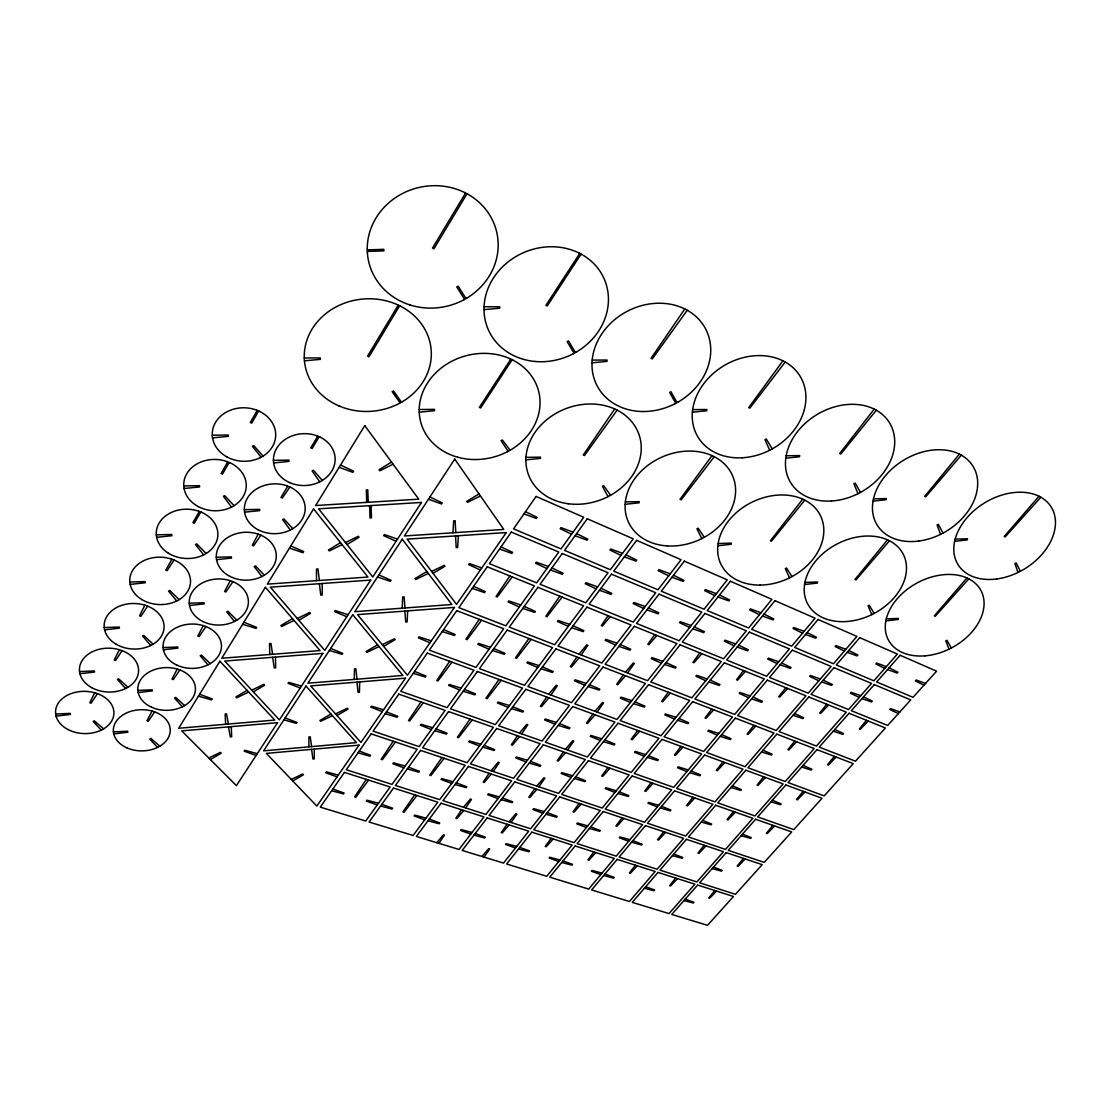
<?xml version="1.0" encoding="UTF-8"?>
<svg xmlns="http://www.w3.org/2000/svg" width="1111" height="1111" viewBox="0 0 1111 1111"><rect width="100%" height="100%" fill="white"/><g stroke="black" fill="none" stroke-linecap="round" stroke-linejoin="round"><path stroke-width="1.5" d="M101.365 730.121L93.157 721.456L94.31 720.831L103.656 728.872M125.64 688.528L117.433 679.488L118.613 678.849L127.973 687.251M150.763 645.505L142.555 636.061L143.75 635.409L153.137 644.199M176.76 600.982L168.553 591.121L169.775 590.441L179.19 599.648M157.512 747.425L149.763 739.009L150.902 738.398L159.79 746.217M203.674 554.875L195.494 544.571L196.744 543.876L206.16 553.5M182.315 706.846L174.566 698.069L175.719 697.43L184.62 705.596M231.574 507.102L223.408 496.311L224.672 495.603L234.102 505.686M207.951 664.892L200.216 655.726L201.397 655.087L210.298 663.614M260.488 457.565L260.71 456.663L252.35 446.275L253.655 445.539L263.085 456.107M234.463 621.493L226.741 611.925L227.949 611.258L236.865 620.188M210.34 759.549L221.2 753.189L220.409 752.383L208.757 757.966M261.904 576.581L254.197 566.582L255.433 565.902L264.349 575.248M247.073 690.348L235.865 696.986L236.657 697.833L248.656 692.042M290.318 530.086L282.652 519.629L283.902 518.934L292.818 528.697M253.364 691.875L264.599 685.223L263.821 684.362L251.78 690.167M319.76 481.896L312.122 470.953L313.413 470.245L322.315 480.466M292.457 618.619L280.861 625.576L281.652 626.479L294.04 620.452M298.845 620.313L310.483 613.355L309.705 612.439L297.276 618.494M340.521 542.668L328.495 549.959L329.287 550.931L342.091 544.626M347.021 544.543L359.075 537.252L358.297 536.266L345.452 542.585M399.488 403.335L399.752 402.404L392.155 391.655L393.488 390.905L401.071 401.668L402.126 401.863M292.748 780.964L303.484 774.784L302.761 774.02L291.29 779.436M391.516 462.093L379.032 469.745L379.823 470.8L393.072 464.217M330.967 714.054L319.899 720.497L320.635 721.317L332.425 715.692M336.966 715.512L348.062 709.054L347.34 708.235L335.522 713.873M463.954 299.762L464.245 298.748L456.76 286.971L458.149 286.18L465.634 297.97L466.717 298.192M377.573 644.797L366.116 651.532L366.852 652.407L379.018 646.546M383.656 646.394L395.141 639.658L394.419 638.769L382.212 644.644M426.846 571.54L414.986 578.595L415.708 579.525L428.277 573.429M433.026 573.318L444.914 566.263L444.206 565.318L431.596 571.443M479.035 493.964L466.731 501.353L467.453 502.366L480.452 495.992M507.505 451.663L507.796 450.774L501.075 440.678L502.38 439.97L510.088 450.247M573.429 353.659L573.762 352.701L567.179 341.674L568.54 340.924L575.109 351.965L576.137 352.159M608.036 496.645L602.412 486.299L603.69 485.618L610.564 495.284M675.071 403.696L675.432 402.793L669.655 392.447L670.975 391.725L676.752 402.085L677.71 402.265M701.846 538.599L696.93 528.85L698.166 528.197L704.318 537.307M769.687 450.274L764.993 439.678L766.284 438.998L772.256 448.9M789.574 577.845L785.296 568.624L786.505 567.999L791.99 576.609M857.97 493.728L853.928 483.743L855.178 483.077L860.47 492.423M871.802 614.633L868.08 605.884L869.26 605.287L874.163 613.439M940.545 534.377L937.073 524.934L938.295 524.295L942.989 533.127M949.03 649.185L945.808 640.866L946.961 640.297L951.335 648.032M1017.954 572.484L1014.982 563.527L1016.176 562.916L1020.329 571.276M367.338 252.197L368.144 251.405L383.878 250.864L383.837 249.336L368.088 249.864L367.241 249.114M212.52 437.873L228.338 436.359L228.213 435.026L212.243 435.206M304.4 360.811L320.426 359.367L320.357 357.95L304.233 357.978M184.051 488.521L199.619 486.951L199.466 485.674L183.732 485.951M156.595 537.335L171.927 535.724L171.761 534.502L156.262 534.863M130.126 584.414L145.222 582.775L145.041 581.595L129.765 582.053M273.584 462.94L289.013 461.412L288.929 460.121L273.389 460.343M104.573 629.854L119.432 628.187L119.252 627.048L104.198 627.576M244.545 512.185L259.738 510.616L259.627 509.366L244.309 509.685M79.895 673.738L94.532 672.044L94.352 670.947L79.492 671.558M216.534 559.68L231.491 558.069L231.366 556.875L216.27 557.278M483.979 309.622L499.714 308.247L499.756 306.817L484.021 306.733M56.05 716.151L70.479 714.415L70.271 713.373L55.633 714.04M189.495 605.509L204.23 603.87L204.091 602.731L189.203 603.217M163.373 649.782L177.899 648.116L177.76 647.019L163.067 647.574M419.222 412.167L434.498 410.709L434.484 409.376L419.194 409.501M138.139 692.57L152.457 690.875L152.304 689.806L137.82 690.445M113.753 733.94L127.848 732.218L127.682 731.191L113.391 731.885M365.991 502.422L366.713 501.755L366.297 489.965L367.783 489.868L368.199 501.672L368.963 502.241M371.824 505.519L371.102 506.185L371.505 517.795L370.019 517.893L369.63 506.269L368.866 505.699M316.468 580.664L316.496 569.013L317.954 568.901L319.385 580.47M322.246 583.511L322.204 594.996L320.76 595.107L319.357 583.706M592.01 362.797L607.009 361.408L607.106 360.047L592.177 360.075M269.765 654.49L269.529 643.561L270.945 643.45L272.598 654.268M275.472 657.087L275.667 667.878L274.264 667.989L272.639 657.309M225.602 724.261L225.158 713.984L226.547 713.873L228.38 724.025M525.85 459.871L540.432 458.399L540.488 457.149L525.947 457.357M231.255 726.636L231.685 736.774L230.296 736.885L228.491 726.886M452.927 532.78L453.691 520.809L455.135 520.726L455.788 532.586M458.426 535.724L457.621 547.515L456.204 547.612L455.552 535.919M402.196 608.175L402.682 596.968L404.085 596.857L405.001 607.967M407.654 610.883L407.14 621.938L405.751 622.049L404.848 611.092M354.27 679.418L354.492 668.891L355.867 668.78L357.02 679.196M359.672 681.904L359.436 692.292L358.075 692.403L356.937 682.126M692.347 412.195L706.679 410.792L706.832 409.515L692.625 409.626M308.914 746.842L308.9 736.94L310.247 736.815L311.594 746.606M314.26 749.12L314.26 758.896L312.927 759.021L311.58 749.356M625.146 504.297L639.103 502.811L639.2 501.616L625.354 501.908M785.783 458.19L799.503 456.774L799.698 455.566L786.157 455.774M717.831 545.751L731.205 544.265L731.357 543.14L718.123 543.501M873.01 501.13L886.175 499.714L886.411 498.561L873.482 498.839M804.545 584.553L817.377 583.067L817.571 581.997L804.919 582.4M954.641 541.321L967.264 539.89L967.542 538.793L955.168 539.141M885.856 620.924L898.188 619.438L898.41 618.424L886.3 618.883M378.462 803.267L366.88 800.17L366.283 801.031L377.24 804.961M452.969 781.741L441.664 778.575L441.039 779.436L451.705 783.463M491.062 770.742L498.131 762.271L499.214 762.646L493.215 771.465M527.392 760.257L516.365 757.008L515.698 757.883L526.072 761.979M565.443 749.272L572.762 740.731L573.804 741.106L567.54 750.008M601.731 738.787L590.969 735.468L590.274 736.343L600.357 740.523M675.974 717.345L665.475 713.956L664.767 714.845L674.544 719.109M750.133 695.93L739.898 692.472L739.162 693.361L748.647 697.708M380.601 806.017L392.072 809.072L392.683 808.225L381.823 804.308M416.931 795.518L404.001 812.28L402.904 811.933L414.722 794.809M454.982 784.533L466.176 787.657L466.814 786.81L456.26 782.824M491.27 774.048L484.257 782.436L483.188 782.075L489.118 773.325M529.267 763.076L540.196 766.284L540.863 765.423L530.586 761.354M565.513 752.605L558.264 761.063L557.208 760.702L563.416 751.869M603.467 741.648L614.133 744.925L614.814 744.051L604.842 739.912M639.672 731.191L632.173 739.718L631.145 739.343L637.617 730.441M677.571 720.247L687.973 723.594L688.681 722.719L679.002 718.484M713.734 709.804L705.985 718.386L704.999 718.012L711.748 709.026M751.591 698.861L761.729 702.291L762.465 701.402L753.077 697.097M787.713 688.431L779.728 697.083L778.755 696.694L785.783 687.653M820.376 679.002L810.419 675.488L809.655 676.377L818.849 680.779M821.696 681.96L831.57 685.431L832.333 684.543L823.223 680.182M886.342 666.614L876.662 663.073L875.885 663.975L884.773 668.405M887.55 669.586L897.146 673.085L897.938 672.211L889.119 667.808M425.985 818.113L414.764 815.113L414.139 815.946L424.749 819.779M463.509 807.266L470.384 799.045L471.453 799.392L465.648 807.947M499.297 796.92L488.34 793.851L487.701 794.698L498.02 798.601M536.78 786.088L543.89 777.797L544.932 778.158L538.877 786.782M572.526 775.756L561.833 772.617L561.166 773.464L571.193 777.45M645.672 754.619L635.228 751.411L634.548 752.258L644.297 756.313M718.734 733.496L708.554 730.219L707.832 731.08L717.303 735.218M428.013 820.793L439.137 823.751L439.748 822.918L429.249 819.126M463.759 810.461L456.94 818.599L455.871 818.251L461.62 809.766M501.186 799.628L512.06 802.656L512.699 801.823L502.478 797.962M536.905 789.31L529.85 797.517L528.808 797.17L534.808 788.616M574.29 778.505L584.9 781.602L585.566 780.769L575.623 776.811M609.953 768.201L602.676 776.464L601.648 776.117L607.925 767.479M647.31 757.396L657.656 760.577L658.351 759.73L648.685 755.702M682.932 747.106L675.405 755.438L674.419 755.077L680.946 746.37M720.234 736.329L730.316 739.565L731.038 738.704L721.664 734.607M755.813 726.038L748.05 734.44L747.092 734.065L753.883 725.289M793.073 715.262L802.906 718.581L803.656 717.72L794.559 713.54M828.612 704.999L820.612 713.456L819.682 713.081L826.737 704.235M860.761 695.708L851.095 692.306L850.332 693.181L859.22 697.444M861.997 698.583L871.566 701.944L872.329 701.083L863.525 696.847M925.546 683.446L916.144 680.015L915.353 680.89L923.977 685.195M436.776 842.693L443.456 834.722L444.525 835.041L438.901 843.346M472.036 832.5L461.148 829.598L460.523 830.417L470.786 834.125M508.977 821.807L515.879 813.766L516.921 814.099L511.046 822.473M544.196 811.627L533.558 808.655L532.919 809.488L542.904 813.266M616.272 790.782L605.884 787.741L605.217 788.574L614.925 792.435M688.264 769.951L678.127 766.84L677.432 767.687L686.876 771.617M473.953 835.111L484.743 837.972L485.368 837.166L475.202 833.486M509.144 824.931L502.283 832.903L501.242 832.57L507.06 824.265M545.987 814.266L556.528 817.21L557.18 816.391L547.279 812.627M581.136 804.1L574.04 812.141L573.026 811.808L579.109 803.434M617.938 793.462L628.229 796.462L628.895 795.643L619.285 791.81M653.046 783.311L645.727 791.393L644.741 791.06L651.06 782.616M689.792 772.673L699.847 775.742L700.541 774.909L691.195 771.006M724.858 762.521L717.317 770.687L716.359 770.34L722.942 761.827M761.577 751.911L771.367 755.049L772.089 754.216L763.021 750.231M796.601 741.773L788.824 749.994L787.893 749.633L794.74 741.051M833.278 731.163L842.818 734.371L843.568 733.538L834.764 729.469M868.26 721.053L860.261 729.33L859.345 728.969L866.441 720.317M899.896 711.901L890.522 708.61L889.758 709.457L898.368 713.595M481.98 856.498L488.701 848.679L489.743 848.998L484.049 857.123M516.698 846.443L506.116 843.638L505.491 844.443L515.435 848.04M587.733 825.876L577.401 823.015L576.748 823.82L586.427 827.487M658.698 805.336L648.602 802.406L647.935 803.211L657.337 806.961M518.504 848.998L528.989 851.762L529.614 850.97L519.767 847.401M553.139 838.972L546.251 846.763L545.237 846.457L551.125 838.319M589.413 828.459L599.662 831.306L600.315 830.5L590.719 826.862M624.021 818.446L616.897 826.306L615.925 825.987L622.049 817.793M660.253 807.961L670.252 810.863L670.919 810.058L661.6 806.336M694.819 797.948L687.473 805.878L686.515 805.544L692.903 797.281M730.996 787.477L740.759 790.449L741.454 789.643L732.399 785.852M765.521 777.478L757.966 785.477L757.035 785.13L763.66 776.797M801.67 767.021L811.183 770.062L811.919 769.243L803.128 765.382M836.152 757.035L828.375 765.09L827.473 764.743L834.347 756.341M560.013 859.97L549.737 857.261L549.112 858.039L558.75 861.539M629.965 839.708L619.938 836.93L619.271 837.722L628.659 841.291M561.722 862.469L571.901 865.15L572.54 864.372L562.985 860.9M595.829 852.581L588.913 860.22L587.927 859.914L593.871 851.956M631.548 842.235L641.505 844.985L642.158 844.207L632.867 840.666M665.628 832.361L658.49 840.069L657.531 839.749L663.725 831.722M701.305 822.029L711.012 824.848L711.707 824.056L702.666 820.446M735.343 812.169L727.983 819.932L727.052 819.612L733.482 811.516M770.978 801.85L780.464 804.725L781.158 803.933L772.381 800.239M804.975 791.99L797.406 799.823L796.504 799.489L803.17 791.324M602.065 873.107L592.08 870.468L591.441 871.246L600.787 874.635M603.662 875.537L613.564 878.148L614.202 877.384L604.953 874.01M637.27 865.802L630.312 873.288L629.368 872.982L635.367 865.191M672.447 855.595L682.112 858.261L682.779 857.498L673.766 854.053M706.013 845.874L698.847 853.415L697.916 853.109L704.152 845.249M741.148 835.68L750.592 838.416L751.272 837.638L742.523 834.125M774.673 825.959L767.298 833.569L766.396 833.25L772.867 825.334M644.394 888.231L654.018 890.758L654.671 890.008L645.685 886.731M677.502 878.634L670.516 885.967L669.6 885.675L675.655 878.037M712.151 868.58L721.567 871.163L722.233 870.413L713.484 867.066M745.217 858.984L738.037 866.386L737.148 866.08L743.426 858.386M683.959 900.563L693.32 903.021L693.972 902.285L685.251 899.091M716.581 891.091L709.582 898.299L708.693 898.007L714.79 890.522M377.49 576.998L390.378 581.331L391.072 580.289L378.865 574.901M122.085 650.602L115.586 660.503L114.225 660.059L119.349 649.685M205.952 626.535L199.147 636.534L197.814 636.075L203.285 625.604M499.561 549.015L511.907 553.445L512.643 552.389L501.019 546.918M242.642 624.271L256.016 628.409L256.655 627.382L243.906 622.229M573.068 532.113L560.944 527.6L560.18 528.669L571.554 534.224M575.054 535.724L587.052 540.182L587.816 539.141L576.567 533.627M481.813 567.929L469.37 563.569L468.661 564.61L480.383 569.999M348.104 614.716L335.175 610.564L334.522 611.578L346.771 616.744M97.407 693.597L91.116 703.18L89.769 702.763L94.699 692.736M179.885 669.919L173.274 679.585L171.955 679.154L177.232 669.044M472.217 588.386L484.493 592.594L485.201 591.58L473.633 586.344M512.213 576.887L497.256 596.996L496.075 596.524L509.852 575.942M548.39 566.499L536.321 562.18L535.585 563.221L546.918 568.554M550.403 569.999L562.347 574.262L563.083 573.248L551.875 567.943M804.822 500.144L771.451 541.196L770.395 540.724L802.711 499.131M961.362 455.163L925.671 496.853L924.685 496.353L959.39 454.107M622.493 553.334L610.772 548.987L610.008 550.028L620.966 555.403M624.354 556.847L635.964 561.138L636.728 560.125L625.882 554.792M329.384 650.421L342.091 654.351L342.743 653.365L330.675 648.435M198.452 696.153L211.618 699.902L212.215 698.93L199.633 694.222M520.753 605.009L508.755 600.898L508.046 601.912L519.309 607.009M154.665 711.859L148.277 721.22L146.971 720.803L152.054 711.026M442.247 631.548L454.427 635.52L455.121 634.534L443.622 629.562M481.591 620.23L467.106 639.672L465.94 639.242L479.244 619.327M522.781 608.384L534.655 612.439L535.377 611.453L524.225 606.384M562.083 597.079L547.001 616.688L545.876 616.244L559.805 596.163M597.621 586.872L585.941 582.692L585.205 583.706L596.135 588.872M599.496 590.26L611.05 594.371L611.8 593.385L600.982 588.261M431.304 640.825L419.028 636.867L418.347 637.853L429.957 642.783M670.239 573.832L658.892 569.637L658.129 570.651L668.697 575.845M671.974 577.248L683.196 581.386L683.959 580.4L673.502 575.234M301.442 686.112L288.707 682.348L288.082 683.307L300.192 688.028M490.437 647.255L478.522 643.366L477.827 644.338L489.048 649.185M569.735 624.424L558.125 620.466L557.403 621.438L568.29 626.382M413.25 673.294L425.346 677.043L426.013 676.099L414.57 671.377M451.969 662.156L437.928 680.974L436.762 680.557L449.636 661.295M492.492 650.49L504.283 654.323L504.977 653.365L493.881 648.56M531.169 639.353L516.559 658.337L515.421 657.906L528.892 638.478M571.651 627.701L583.136 631.617L583.858 630.659L573.095 625.757M610.258 616.591L602.37 626.076L601.273 625.646L608.05 615.702M645.185 606.537L633.895 602.509L633.145 603.495L643.686 608.495M646.935 609.842L658.115 613.814L658.865 612.841L648.435 607.884M889.508 540.779L855.956 579.928L854.97 579.47L887.536 539.821M1040.868 497.2L1005.149 536.946L1004.219 536.474L1039.007 496.228M716.373 593.649L705.402 589.594L704.624 590.566L714.831 595.593M283.902 719.831L296.429 723.386L297.054 722.456L285.124 717.956M717.984 596.954L728.858 600.954L729.621 599.982L719.525 594.996M383.531 709.79L371.407 706.193L370.768 707.124L382.253 711.637M461.093 688.14L449.261 684.459L448.594 685.404L459.746 690M539.141 665.656L527.614 661.906L526.906 662.85L537.738 667.544M579.039 654.157L586.761 644.866L587.858 645.297L581.234 655.004M617.091 643.2L605.856 639.367L605.134 640.325L615.633 645.102M385.184 713.706L397.183 717.248L397.835 716.331L386.461 711.859M423.291 702.735L409.681 720.97L408.529 720.567L420.972 701.916M463.176 691.236L474.883 694.861L475.564 693.931L464.523 689.375M501.228 680.279L487.076 698.652L485.951 698.25L498.978 679.446M541.071 668.794L552.5 672.502L553.195 671.558L542.474 666.919M579.081 657.851L571.429 667.044L570.332 666.628L576.887 657.004M618.883 646.38L630.006 650.171L630.729 649.227L620.341 644.491M656.837 635.45L648.907 644.713L647.852 644.297L654.698 634.589M691.167 625.562L680.224 621.674L679.474 622.632L689.653 627.465M257.308 753.661L244.753 750.244L244.156 751.161L256.127 755.48M692.806 628.77L703.638 632.603L704.388 631.659L694.319 626.868M760.979 612.8L750.342 608.884L749.564 609.842L759.424 614.702M762.479 616.008L773.006 619.882L773.784 618.938L764.035 614.105M432.679 727.719L420.93 724.261L420.291 725.164L431.374 729.538M509.505 705.568L498.047 702.027L497.381 702.944L508.158 707.401M548.778 694.25L556.278 685.251L557.375 685.654L550.959 695.055M586.247 683.446L575.081 679.821L574.373 680.751L584.83 685.293M625.479 672.141L633.228 663.059L634.298 663.475L627.59 672.96M662.892 661.351L652.004 657.656L651.282 658.587L661.42 663.211M358.006 752.841L369.921 756.188L370.546 755.299L359.242 751.05M395.516 742.023L382.323 759.702L381.17 759.327L393.211 741.259M434.79 730.705L446.414 734.121L447.066 733.232L436.081 728.899M472.244 719.9L458.524 737.718L457.399 737.329L470.009 719.109M511.477 708.596L522.823 712.095L523.503 711.193L512.824 706.763M548.89 697.805L541.46 706.721L540.377 706.318L546.709 697M588.066 686.501L599.121 690.084L599.829 689.167L589.483 684.668M625.437 675.724L617.744 684.709L616.688 684.307L623.313 674.919M664.559 664.447L675.335 668.1L676.071 667.183L666.031 662.6M701.888 653.685L693.944 662.739L692.903 662.337L699.833 652.851M735.635 643.949L725.052 640.2L724.289 641.13L734.121 645.824M968.861 578.845L935.226 616.244L934.309 615.813L967.001 577.956M737.176 647.074L747.661 650.782L748.425 649.866L738.69 645.213M804.128 631.326L793.823 627.534L793.046 628.479L802.573 633.187M805.531 634.45L815.724 638.186L816.502 637.27L807.086 632.59M338.272 775.117L326.315 771.867L325.704 772.742L337.064 776.881M405.14 766.076L393.488 762.813L392.863 763.688L403.89 767.84M480.799 744.245L469.425 740.898L468.773 741.787L479.494 746.023M519.476 733.093L526.753 724.358L527.836 724.747L521.642 733.857M556.361 722.442L545.265 719.025L544.584 719.914L555 724.233M594.996 711.304L602.523 702.499L603.579 702.902L597.107 712.082M631.84 700.666L621.007 697.166L620.299 698.069L630.409 702.471M707.221 678.918L696.666 675.335L695.93 676.252L705.735 680.737M331.661 790.754L343.493 793.921L344.091 793.06L332.869 789.018M368.602 780.103L355.798 797.24L354.659 796.879L366.311 779.366M407.279 768.937L418.819 772.173L419.458 771.312L408.529 767.187M444.164 758.299L430.846 775.575L429.735 775.214L441.942 757.549M482.785 747.147L494.062 750.467L494.714 749.578L484.104 745.384M519.629 736.524L512.421 745.162L511.338 744.787L517.462 735.76M558.208 725.386L569.207 728.774L569.887 727.886L559.583 723.608M595.01 714.762L587.538 723.483L586.483 723.094L592.899 713.984M633.534 703.652L644.269 707.11L644.977 706.221L634.964 701.846M670.294 693.042L662.573 701.819L661.545 701.43L668.239 692.25M708.776 681.932L719.234 685.473L719.97 684.57L710.248 680.126M745.495 671.336L737.523 680.196L736.524 679.793L743.495 670.53M778.686 661.767L768.423 658.129L767.659 659.045L777.158 663.586M780.116 664.795L790.282 668.391L791.046 667.489L781.644 662.975M845.902 649.255L835.916 645.588L835.125 646.505L844.332 651.074M847.193 652.296L857.081 655.921L857.873 655.018L848.762 650.477M259.405 411.278L258.335 411.584L251.725 423.11L250.294 422.513L256.891 410.973L256.53 410.056M512.81 360.033L511.754 360.339L480.674 407.973L479.369 407.376L510.449 359.714L510.199 358.784M687.278 310.219L652.254 358.936L651.046 358.311L684.834 308.927M229.908 462.69L228.866 462.981L222.492 474.091L221.075 473.522L227.436 462.412L227.061 461.537M319.885 436.984L318.843 437.29L312.122 448.483L310.733 447.9L317.468 436.692L317.121 435.818M339.133 467.328L352.923 472.369L353.631 471.217L340.549 465.023M201.48 512.213L200.452 512.518L194.314 523.212L192.911 522.684L199.05 511.977L198.675 511.129M289.86 486.951L282.347 498.047L280.972 497.492L287.457 486.687L287.124 485.84M617.16 410.098L584.469 455.538L583.261 454.982L614.73 408.945M785.213 362.005L749.842 408.154L748.717 407.584L782.936 360.811M174.08 559.986L167.15 570.61L165.747 570.096L171.677 559.763L171.288 558.958M260.891 535.141L253.627 545.848L252.266 545.334L258.183 534.099M428.471 499.2L441.525 503.977L442.247 502.88L429.915 496.992M289.457 548.126L303.039 552.695L303.706 551.611L290.79 545.959M147.624 606.092L140.916 616.341L139.542 615.869L144.861 605.12M232.949 581.636L225.908 591.982L224.561 591.496L230.255 580.65M397.488 539.141L384.392 534.558L383.684 535.641L396.085 541.293M714.248 456.69L681.154 499.839L680.029 499.311L711.984 455.607M876.343 410.209L840.763 454.024L839.708 453.482L874.232 409.084M523.975 513.851L536.405 518.476L537.155 517.393L525.489 511.685M467.731 194.119L466.606 194.439L433.915 248.795L432.498 248.072L465.176 193.689L464.87 192.606M400.363 306.094L399.266 306.4L368.963 356.798L367.574 356.159L397.863 305.719L397.544 304.733M581.761 254.419L580.678 254.725L547.251 305.956L545.932 305.289L579.345 254.03L579.123 253.016M219.922 661.226L178.704 728.26L274.778 720.067L219.922 661.226M265.39 587.275L221.756 658.24L320.065 650.574L265.39 587.275M313.58 508.894L267.334 584.122L367.963 577.053L313.58 508.894M364.769 425.638L315.635 505.533L418.722 499.158L364.769 425.638M277.556 722.678L236.407 785.644L181.69 730.885L277.556 722.678M322.843 653.379L279.389 719.886L224.741 661.059L322.843 653.379M370.727 580.081L324.773 650.421L270.32 587.163L370.727 580.081M421.472 502.436L372.782 576.956L318.621 508.824L421.472 502.436M306.011 686.084L263.571 750.855L356.464 742.634L306.011 686.084M352.756 614.73L307.9 683.196L402.89 675.46L352.756 614.73M402.251 539.21L354.756 611.689L451.913 604.509L402.251 539.21M454.732 459.121L404.376 535.974L503.783 529.433L454.732 459.121M359.047 745.148L316.829 806.086L266.334 753.383L359.047 745.148M405.446 678.168L360.922 742.44L310.663 685.918L405.446 678.168M454.455 607.411L407.431 675.307L357.506 614.605L454.455 607.411M506.31 532.558L456.552 604.384L407.112 539.127L506.31 532.558M344.424 772.395L320.287 807.142L365.727 821.015L390.155 786.977L344.424 772.395M371.171 733.885L346.271 769.742L392.016 784.38L417.208 749.286L371.171 733.885M398.78 694.139L373.06 731.149L419.125 746.606L445.122 710.387L398.78 694.139M427.291 653.074L400.738 691.306L447.094 707.624L473.939 670.239L427.291 653.074M456.76 610.647L429.318 650.157L475.98 667.378L503.7 628.757L456.76 610.647M487.229 566.777L458.843 607.634L505.811 625.812L534.46 585.9L487.229 566.777M511.324 532.086L489.395 563.652L536.655 582.858L558.777 552.028L511.324 532.086M536.058 496.464L513.546 528.878L561.027 548.903L583.733 517.254L536.058 496.464M393.53 788.046L369.074 822.029L413.098 835.472L437.803 802.17L393.53 788.046M420.597 750.411L395.391 785.463L439.692 799.642L465.162 765.326L420.597 750.411M448.538 711.582L422.527 747.745L467.106 762.702L493.381 727.316L448.538 711.582M477.383 671.502L450.524 708.832L495.381 724.608L522.489 688.084L477.383 671.502M507.171 630.09L479.424 668.655L524.545 685.306L552.542 647.602L507.171 630.09M537.946 587.316L509.282 627.159L554.667 644.727L583.581 605.787L537.946 587.316M562.277 553.5L540.127 584.275L585.775 602.815L608.092 572.748L562.277 553.5M587.247 518.781L564.513 550.376L610.356 569.707L633.256 538.849L587.247 518.781M441.081 803.225L416.347 836.458L459.024 849.484L483.979 816.904L441.081 803.225M468.453 766.423L442.956 800.684L485.882 814.419L511.615 780.852L468.453 766.423M496.686 728.469L470.397 763.812L513.574 778.297L540.085 743.69L496.686 728.469M525.809 689.32L498.686 725.775L542.112 741.051L569.457 705.36L525.809 689.32M555.875 648.893L527.878 686.529L571.54 702.652L599.759 665.822L555.875 648.893M586.941 607.148L558.014 646.019L601.898 663.017L631.034 624.993L586.941 607.148M611.467 574.165L589.149 604.176L633.256 622.104L655.74 592.76L611.467 574.165M636.645 540.335L613.73 571.123L658.004 589.788L681.057 559.708L636.645 540.335M487.16 817.918L462.176 850.443L503.561 863.08L528.753 831.181L487.16 817.918M514.796 781.922L489.062 815.446L530.669 828.75L556.611 795.907L514.796 781.922M543.293 744.814L516.754 779.366L558.597 793.407L585.33 759.563L543.293 744.814M572.679 706.554L545.307 742.19L587.358 756.98L614.925 722.094L572.679 706.554M602.995 667.072L574.762 703.832L617.022 719.428L645.435 683.446L602.995 667.072M634.284 626.312L605.148 664.267L647.602 680.71L676.932 643.575L634.284 626.312M659.004 594.135L636.506 623.424L679.168 640.755L701.777 612.119L659.004 594.135M684.334 561.138L661.281 591.177L704.068 609.217L727.261 579.859L684.334 561.138M531.822 832.167L506.616 864.011L546.765 876.273L572.165 845.027L531.822 832.167M559.708 796.934L533.738 829.736L574.095 842.652L600.246 810.502L559.708 796.934M588.427 760.646L561.68 794.434L602.231 808.044L629.159 774.936L588.427 760.646M618.035 723.233L590.469 758.077L631.215 772.409L658.948 738.287L618.035 723.233M648.574 684.654L620.132 720.581L661.059 735.69L689.667 700.513L648.574 684.654M680.071 644.852L650.74 681.918L691.834 697.833L721.331 661.559L680.071 644.852M704.929 613.439L682.307 642.033L723.58 658.795L746.314 630.826L704.929 613.439M730.413 581.247L707.221 610.55L748.62 627.993L771.909 599.343L730.413 581.247M575.151 845.985L549.737 877.176L588.719 889.078L614.3 858.47L575.151 845.985M603.231 811.502L577.081 843.61L616.244 856.137L642.561 824.654L603.231 811.502M632.173 775.978L605.231 809.058L644.561 822.251L671.655 789.838L632.173 775.978M661.975 739.398L634.214 773.464L673.71 787.366L701.624 753.98L661.975 739.398M692.695 701.68L664.086 736.801L703.749 751.439L732.496 717.039L692.695 701.68M724.372 662.795L694.875 699.013L734.677 714.415L764.312 678.96L724.372 662.795M749.37 632.103L726.622 660.031L766.576 676.266L789.407 648.935L749.37 632.103M774.978 600.676L751.661 629.284L791.712 646.171L815.099 618.188L774.978 600.676M617.188 859.386L591.594 889.953L629.451 901.507L655.184 871.51L617.188 859.386M645.463 825.626L619.133 857.067L657.143 869.233L683.612 838.374L645.463 825.626M674.571 790.851L647.463 823.223L685.626 836.027L712.873 804.281L674.571 790.851M704.541 755.049L676.641 788.393L714.942 801.878L742.981 769.187L704.541 755.049M735.426 718.164L706.665 752.522L745.12 766.701L773.992 733.052L735.426 718.164M767.257 680.154L737.621 715.553L776.186 730.496L805.947 695.819L767.257 680.154M792.365 650.171L769.52 677.46L808.211 693.181L831.125 666.461L792.365 650.171M818.071 619.48L794.671 647.421L833.444 663.767L856.914 636.422L818.071 619.48M658.004 872.413L632.256 902.368L669.03 913.589L694.903 884.175L658.004 872.413M686.431 839.319L659.962 870.135L696.875 881.94L723.483 851.706L686.431 839.319M715.706 805.281L688.459 836.986L725.497 849.415L752.869 818.307L715.706 805.281M745.828 770.242L717.775 802.864L754.952 815.946L783.102 783.949L745.828 770.242M776.839 734.149L747.953 767.757L785.241 781.519L814.224 748.578L776.839 734.149M808.794 696.972L779.047 731.593L816.432 746.064L846.29 712.151L808.794 696.972M833.986 667.669L811.058 694.333L848.554 709.568L871.538 683.446L833.986 667.669M859.775 637.672L836.305 664.975L873.871 680.807L897.382 654.073L859.775 637.672M697.639 885.05L671.752 914.422L707.499 925.324L733.496 896.494L697.639 885.05M726.219 852.623L699.597 882.814L735.468 894.299L762.188 864.664L726.219 852.623M755.605 819.279L728.233 850.332L764.215 862.4L791.699 831.931L755.605 819.279M785.852 784.963L757.688 816.918L793.782 829.611L822.029 798.267L785.852 784.963M816.988 749.647L788.005 782.533L824.181 795.879L853.262 763.632L816.988 749.647M849.054 713.276L819.196 747.134L855.47 761.188L885.398 727.983L849.054 713.276M874.315 684.612L851.332 710.693L887.675 725.455L910.701 699.902L874.315 684.612M900.16 655.282L876.635 681.973L913.034 697.319L936.601 671.183L900.16 655.282M996.831 578.956A54.758 38.579 -31.6 0 0 1052.02 508.435A54.758 38.579 -31.6 0 0 965.028 520.115A54.758 38.579 -31.6 0 0 996.831 578.956M918.714 541.057A56.217 41.426 -31.4 0 0 973.5 467.092A56.217 41.426 -31.4 0 0 883.023 478.785A56.217 41.426 -31.4 0 0 918.714 541.057M831.459 501.005A57.772 44.593 -30.8 0 0 891.105 425.721A57.772 44.593 -30.8 0 0 797.67 431.415A57.772 44.593 -30.8 0 0 831.459 501.005M742.162 457.774A59.438 48.12 -29.8 0 0 801.392 378.545A59.438 48.12 -29.8 0 0 703.638 383.864A59.438 48.12 -29.8 0 0 742.162 457.774M642.227 411.514A61.244 52.023 -27.7 0 0 706.735 331.231A61.244 52.023 -27.7 0 0 605.12 329.356A61.244 52.023 -27.7 0 0 642.227 411.514M534.78 361.45A63.258 56.355 -23.4 0 0 604.898 280.625A63.258 56.355 -23.4 0 0 498.964 270.64A63.258 56.355 -23.4 0 0 534.78 361.45M409.945 304.942A65.688 60.98 -12.7 0 0 497.256 234.727A65.688 60.98 -12.7 0 0 390.961 201.008A65.688 60.98 -12.7 0 0 409.945 304.942M127.279 748.036A28.442 20.581 -0.3 0 0 170.247 730.455A28.442 20.581 -0.3 0 0 127.876 712.373A28.442 20.581 -0.3 0 0 127.279 748.036M151.665 707.276A28.817 21.359 -0.4 0 0 195.425 689.32A28.817 21.359 -0.4 0 0 152.735 670.28A28.817 21.359 -0.4 0 0 151.665 707.276M176.885 665.142A29.205 22.178 -0.6 0 0 221.45 646.783A29.205 22.178 -0.6 0 0 178.454 626.729A29.205 22.178 -0.6 0 0 176.885 665.142M202.98 621.549A29.594 23.039 -0.8 0 0 248.378 602.773A29.594 23.039 -0.8 0 0 205.063 581.664A29.594 23.039 -0.8 0 0 202.98 621.549M229.977 576.428A30.011 23.956 -1.1 0 0 276.25 557.222A30.011 23.956 -1.1 0 0 232.63 534.974A30.011 23.956 -1.1 0 0 229.977 576.428M257.946 529.683A30.428 24.914 -1.6 0 0 305.136 510.032A30.428 24.914 -1.6 0 0 261.21 486.576A30.428 24.914 -1.6 0 0 257.946 529.683M289.513 482.549A30.872 25.942 -2.3 0 0 335.133 458.593A30.872 25.942 -2.3 0 0 288.193 437.637A30.872 25.942 -2.3 0 0 289.513 482.549M67.882 729.483A29.205 21.123 1.7 0 0 113.808 714.831A29.205 21.123 1.7 0 0 72.521 693.111A29.205 21.123 1.7 0 0 67.882 729.483M91.713 687.653A29.594 21.928 1.9 0 0 138.444 672.752A29.594 21.928 1.9 0 0 96.865 649.935A29.594 21.928 1.9 0 0 91.713 687.653M116.377 644.38A29.997 22.789 2 0 0 163.928 629.201A29.997 22.789 2 0 0 122.071 605.231A29.997 22.789 2 0 0 116.377 644.38M141.902 599.579A30.4 23.692 2.1 0 0 190.314 584.136A30.4 23.692 2.1 0 0 148.18 558.916A30.4 23.692 2.1 0 0 141.902 599.579M168.344 553.181A30.83 24.65 2.2 0 0 217.631 537.446A30.83 24.65 2.2 0 0 175.232 510.935A30.83 24.65 2.2 0 0 168.344 553.181M198.3 506.588A31.275 25.664 2.2 0 0 246.239 486.507A31.275 25.664 2.2 0 0 200.466 462.19A31.275 25.664 2.2 0 0 198.3 506.588M226.741 456.802A31.719 26.733 2.1 0 0 275.653 436.22A31.719 26.733 2.1 0 0 229.533 410.57A31.719 26.733 2.1 0 0 226.741 456.802M338.911 405.876A63.605 56.3 -5.2 0 0 431.235 350.937A63.605 56.3 -5.2 0 0 333.175 308.539A63.605 56.3 -5.2 0 0 338.911 405.876M457.676 457.204A60.938 52.509 -14.7 0 0 539.363 394.599A60.938 52.509 -14.7 0 0 441.859 367.547A60.938 52.509 -14.7 0 0 457.676 457.204M568.207 503.741A58.814 48.828 -20.4 0 0 639.394 435.72A58.814 48.828 -20.4 0 0 543.085 422.944A58.814 48.828 -20.4 0 0 568.207 503.741M667.433 545.932A56.994 45.384 -23.9 0 0 733.343 477.661A56.994 45.384 -23.9 0 0 640.297 472.078A56.994 45.384 -23.9 0 0 667.433 545.932M760.16 585.08A55.356 42.232 -26 0 0 821.098 517.059A55.356 42.232 -26 0 0 730.982 517.962A55.356 42.232 -26 0 0 760.16 585.08M847.026 621.493A53.87 39.371 -27.3 0 0 903.215 554.153A53.87 39.371 -27.3 0 0 815.793 560.874A53.87 39.371 -27.3 0 0 847.026 621.493M925.074 655.837A52.481 36.76 -28.2 0 0 981.457 591.483A52.481 36.76 -28.2 0 0 897.521 598.398A52.481 36.76 -28.2 0 0 925.074 655.837"/></g></svg>
